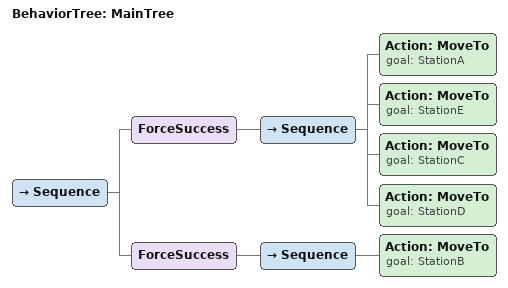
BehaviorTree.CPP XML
<root main_tree_to_execute="MainTree">
    <BehaviorTree ID="MainTree">
        <Sequence>
           ; Visit Stations in order
            <ForceSuccess>
                <Sequence>
                    <Action ID="MoveTo" goal="StationA" />
                    <Action ID="MoveTo" goal="StationE" />
                    <Action ID="MoveTo" goal="StationC" />
                    <Action ID="MoveTo" goal="StationD" />
                </Sequence>
            </ForceSuccess>
            <ForceSuccess>
                <Sequence>
                    <Action ID="MoveTo" goal="StationB" />
                </Sequence>
            </ForceSuccess>
        </Sequence>
    </BehaviorTree>
</root>
